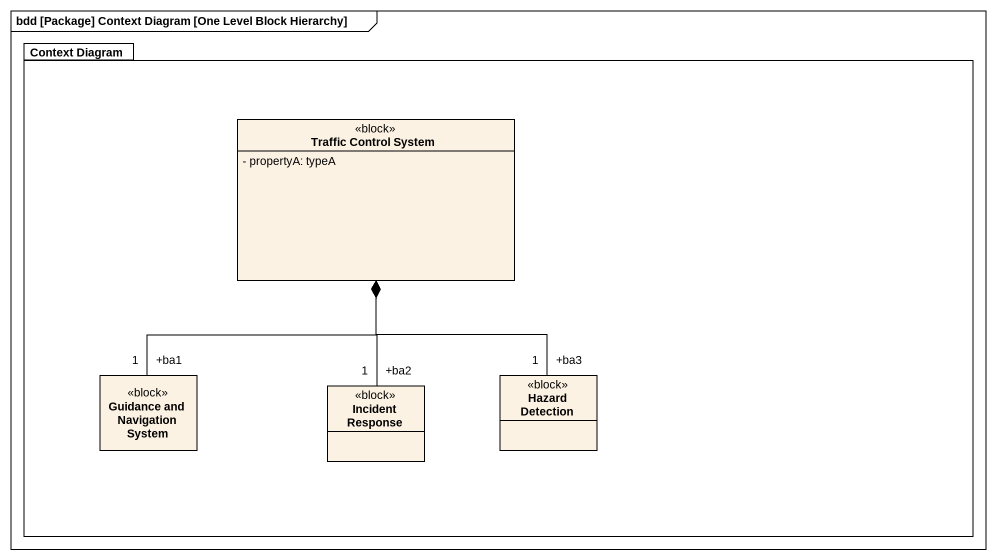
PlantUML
@startuml
mainframe bdd [Package] Context Diagram [One Level Block Hierarchy]
hide circle
hide empty members
skinparam classAttributeIconSize 0
package "Context Diagram" as Context_Diagram {
  class "Traffic Control System" as Traffic_Control_System <<block>> {
    - propertyA: typeA
  }
  class "Guidance and Navigation System" as Guidance_and_Navigation <<block>>
  class "Incident Response" as Incident_Response <<block>>
  class "Hazard Detection" as Hazard_Detection <<block>>
}
Guidance_and_Navigation "+ba1\n1" -up-* Traffic_Control_System
Incident_Response "+ba2\n1" -up-* Traffic_Control_System
Hazard_Detection "+ba3\n1" -up-* Traffic_Control_System
@enduml
